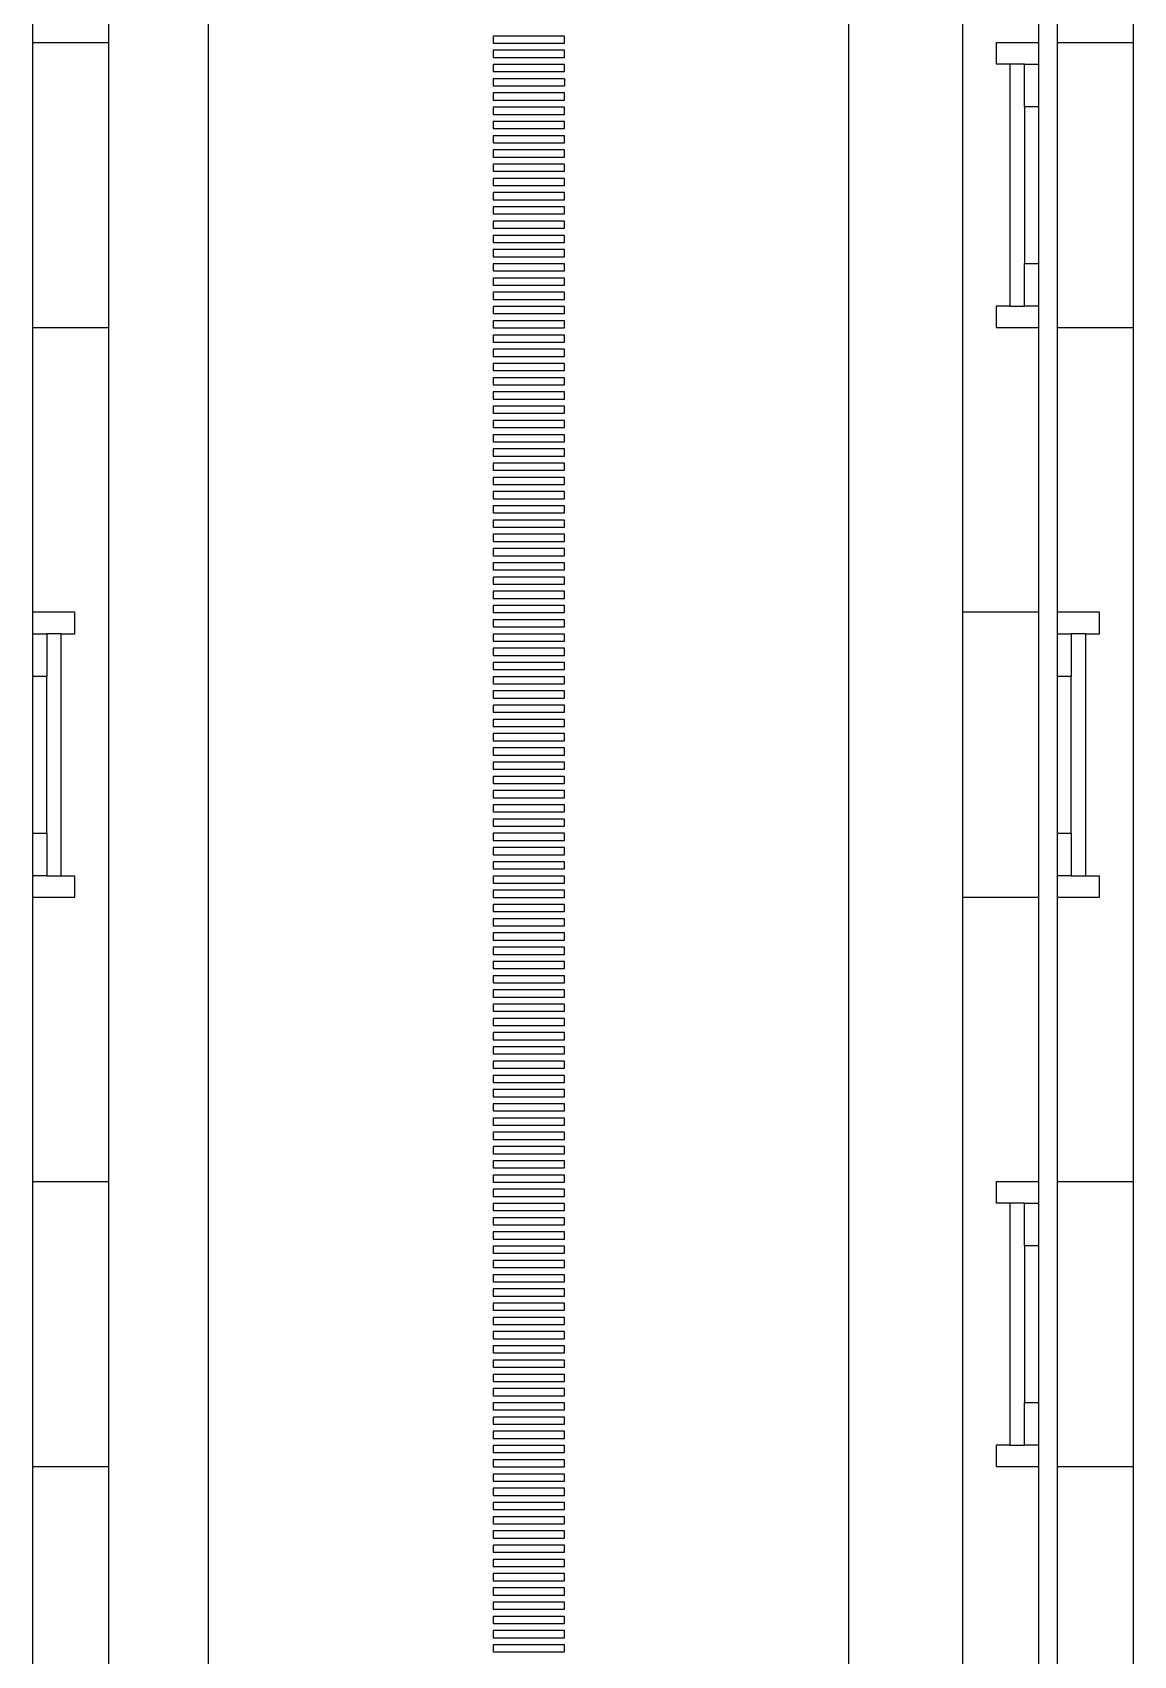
# Paper-space layout 'D' of a CAD drawing. Header units: inches. Extents: x 0 to 136, y 0 to 88.
# Drawn here: x 35.63 to 39.69, y 68.27 to 74.25 of the extents above; entities that cross this region are included whole.
import ezdxf

# ---------------------------------------------------------------- set-up
doc = ezdxf.new("R2010")
doc.units = ezdxf.units.IN
doc.header["$LTSCALE"] = 4
doc.header["$MEASUREMENT"] = 0

psp = doc.layouts.new('D')

# ---------------------------------------------------------------- linework, layer by layer
at = {"color": 7, "linetype": 'Continuous', "lineweight": 25}
for p, q in [((35.6292, 79.1984), (35.6292, 49.0147)), ((39.3409, 79.1984), (39.3409, 49.0147)), ((39.4087, 79.1984), (39.4087, 49.0147)), ((39.0611, 49.6971), (39.0611, 79.1459)), ((35.9115, 49.6971), (35.9115, 76.0511)), ((36.279, 48.6199), (36.279, 76.0247)), ((38.6412, 48.6199), (38.6412, 76.0048)), ((39.691, 49.6971), (39.691, 76.0511)), ((35.9115, 74.2115), (35.6292, 74.2115)), ((37.5913, 74.2367), (37.3288, 74.2367)), ((37.3288, 74.2367), (37.3288, 74.2104)), ((37.5913, 74.2367), (37.3288, 74.2367)), ((37.3288, 74.2104), (37.5913, 74.2104)), ((37.5913, 74.2104), (37.5913, 74.2367)), ((39.3409, 74.2115), (39.1845, 74.2115)), ((39.1845, 74.2115), (39.1845, 74.1328)), ((39.691, 74.2115), (39.4087, 74.2115)), ((37.5913, 74.1842), (37.3288, 74.1842)), ((37.3288, 74.1842), (37.3288, 74.1579)), ((37.5913, 74.1842), (37.3288, 74.1842)), ((37.3288, 74.1579), (37.5913, 74.1579)), ((37.5913, 74.1579), (37.5913, 74.1842)), ((37.5913, 74.1317), (37.3288, 74.1317)), ((37.3288, 74.1317), (37.3288, 74.1054)), ((37.5913, 74.1317), (37.3288, 74.1317)), ((37.3288, 74.1054), (37.5913, 74.1054)), ((37.5913, 74.1054), (37.5913, 74.1317)), ((39.2345, 74.1328), (39.1845, 74.1328)), ((39.2883, 74.1328), (39.2345, 74.1328)), ((39.2345, 74.1328), (39.2345, 73.2404)), ((39.2883, 73.9753), (39.2883, 74.1328)), ((39.2883, 74.1328), (39.3409, 74.1328)), ((37.3288, 74.0792), (37.3288, 74.0529)), ((37.5913, 74.0792), (37.3288, 74.0792)), ((37.5913, 74.0792), (37.3288, 74.0792)), ((37.3288, 74.0529), (37.5913, 74.0529)), ((37.5913, 74.0267), (37.3288, 74.0267)), ((37.3288, 74.0267), (37.3288, 74.0004)), ((37.5913, 74.0267), (37.3288, 74.0267)), ((37.5913, 74.0792), (37.5913, 74.0529)), ((37.5913, 74.0004), (37.5913, 74.0267)), ((37.3288, 74.0004), (37.5913, 74.0004)), ((37.5913, 73.9742), (37.3288, 73.9742)), ((37.3288, 73.9742), (37.3288, 73.9479)), ((37.5913, 73.9742), (37.3288, 73.9742)), ((37.5913, 73.9479), (37.5913, 73.9742)), ((39.2883, 73.9753), (39.2883, 73.3979)), ((39.3409, 73.9753), (39.2883, 73.9753)), ((37.3288, 73.9479), (37.5913, 73.9479)), ((37.5913, 73.9217), (37.3288, 73.9217)), ((37.3288, 73.9217), (37.3288, 73.8954)), ((37.5913, 73.9217), (37.3288, 73.9217)), ((37.5913, 73.8954), (37.5913, 73.9217)), ((37.3288, 73.8954), (37.5913, 73.8954)), ((37.5913, 73.8692), (37.3288, 73.8692)), ((37.3288, 73.8692), (37.3288, 73.843)), ((37.5913, 73.8692), (37.3288, 73.8692)), ((37.5913, 73.843), (37.5913, 73.8692)), ((37.3288, 73.843), (37.5913, 73.843)), ((37.5913, 73.8167), (37.3288, 73.8167)), ((37.3288, 73.8167), (37.3288, 73.7905)), ((37.5913, 73.8167), (37.3288, 73.8167)), ((37.3288, 73.7905), (37.5913, 73.7905)), ((37.5913, 73.7905), (37.5913, 73.8167)), ((37.5913, 73.7642), (37.3288, 73.7642)), ((37.3288, 73.7642), (37.3288, 73.738)), ((37.5913, 73.7642), (37.3288, 73.7642)), ((37.3288, 73.738), (37.5913, 73.738)), ((37.5913, 73.738), (37.5913, 73.7642)), ((37.5913, 73.7117), (37.3288, 73.7117)), ((37.3288, 73.7117), (37.3288, 73.6855)), ((37.5913, 73.7117), (37.3288, 73.7117)), ((37.3288, 73.6855), (37.5913, 73.6855)), ((37.5913, 73.6855), (37.5913, 73.7117)), ((37.5913, 73.6592), (37.3288, 73.6592)), ((37.3288, 73.6592), (37.3288, 73.633)), ((37.5913, 73.6592), (37.3288, 73.6592)), ((37.3288, 73.633), (37.5913, 73.633)), ((37.5913, 73.6067), (37.3288, 73.6067)), ((37.3288, 73.6067), (37.3288, 73.5805)), ((37.5913, 73.6067), (37.3288, 73.6067)), ((37.5913, 73.633), (37.5913, 73.6592)), ((37.5913, 73.5805), (37.5913, 73.6067)), ((37.3288, 73.5805), (37.5913, 73.5805)), ((37.5913, 73.5542), (37.3288, 73.5542)), ((37.3288, 73.5542), (37.3288, 73.528)), ((37.5913, 73.5542), (37.3288, 73.5542)), ((37.5913, 73.528), (37.5913, 73.5542)), ((37.3288, 73.528), (37.5913, 73.528)), ((37.5913, 73.5017), (37.3288, 73.5017)), ((37.3288, 73.5017), (37.3288, 73.4755)), ((37.5913, 73.5017), (37.3288, 73.5017)), ((37.5913, 73.4755), (37.5913, 73.5017)), ((37.3288, 73.4755), (37.5913, 73.4755)), ((37.5913, 73.4492), (37.3288, 73.4492)), ((37.3288, 73.4492), (37.3288, 73.423)), ((37.5913, 73.4492), (37.3288, 73.4492)), ((37.5913, 73.423), (37.5913, 73.4492)), ((37.3288, 73.423), (37.5913, 73.423)), ((37.5913, 73.3968), (37.3288, 73.3968)), ((37.3288, 73.3968), (37.3288, 73.3705)), ((37.5913, 73.3968), (37.3288, 73.3968)), ((37.3288, 73.3705), (37.5913, 73.3705)), ((37.5913, 73.3705), (37.5913, 73.3968)), ((39.2883, 73.2404), (39.2883, 73.3979)), ((39.2883, 73.3979), (39.3409, 73.3979)), ((37.5913, 73.3443), (37.3288, 73.3443)), ((37.3288, 73.3443), (37.3288, 73.318)), ((37.5913, 73.3443), (37.3288, 73.3443)), ((37.3288, 73.318), (37.5913, 73.318)), ((37.5913, 73.318), (37.5913, 73.3443)), ((37.5913, 73.2918), (37.3288, 73.2918)), ((37.3288, 73.2918), (37.3288, 73.2655)), ((37.5913, 73.2918), (37.3288, 73.2918)), ((37.3288, 73.2655), (37.5913, 73.2655)), ((37.5913, 73.2655), (37.5913, 73.2918)), ((37.5913, 73.2393), (37.3288, 73.2393)), ((37.3288, 73.2393), (37.3288, 73.213)), ((37.5913, 73.2393), (37.3288, 73.2393)), ((37.3288, 73.213), (37.5913, 73.213)), ((37.5913, 73.213), (37.5913, 73.2393)), ((39.2345, 73.2404), (39.1845, 73.2404)), ((39.1845, 73.2404), (39.1845, 73.1616)), ((39.2345, 73.2404), (39.2883, 73.2404)), ((39.3409, 73.2404), (39.2883, 73.2404)), ((35.6292, 73.1616), (35.9115, 73.1616)), ((37.5913, 73.1868), (37.3288, 73.1868)), ((37.3288, 73.1868), (37.3288, 73.1605)), ((37.5913, 73.1868), (37.3288, 73.1868)), ((37.3288, 73.1605), (37.5913, 73.1605)), ((37.5913, 73.1343), (37.3288, 73.1343)), ((37.3288, 73.1343), (37.3288, 73.108)), ((37.5913, 73.1343), (37.3288, 73.1343)), ((37.5913, 73.1605), (37.5913, 73.1868)), ((37.5913, 73.108), (37.5913, 73.1343)), ((39.1845, 73.1616), (39.3409, 73.1616)), ((39.4087, 73.1616), (39.691, 73.1616)), ((37.3288, 73.108), (37.5913, 73.108)), ((37.5913, 73.0818), (37.3288, 73.0818)), ((37.3288, 73.0818), (37.3288, 73.0555)), ((37.5913, 73.0818), (37.3288, 73.0818)), ((37.5913, 73.0555), (37.5913, 73.0818)), ((37.3288, 73.0555), (37.5913, 73.0555)), ((37.5913, 73.0293), (37.3288, 73.0293)), ((37.3288, 73.0293), (37.3288, 73.0031)), ((37.5913, 73.0293), (37.3288, 73.0293)), ((37.5913, 73.0031), (37.5913, 73.0293)), ((37.3288, 73.0031), (37.5913, 73.0031)), ((37.5913, 72.9768), (37.3288, 72.9768)), ((37.3288, 72.9768), (37.3288, 72.9506)), ((37.5913, 72.9768), (37.3288, 72.9768)), ((37.3288, 72.9506), (37.5913, 72.9506)), ((37.5913, 72.9506), (37.5913, 72.9768)), ((37.5913, 72.9243), (37.3288, 72.9243)), ((37.3288, 72.9243), (37.3288, 72.8981)), ((37.5913, 72.9243), (37.3288, 72.9243)), ((37.3288, 72.8981), (37.5913, 72.8981)), ((37.5913, 72.8981), (37.5913, 72.9243)), ((37.5913, 72.8718), (37.3288, 72.8718)), ((37.3288, 72.8718), (37.3288, 72.8456)), ((37.5913, 72.8718), (37.3288, 72.8718)), ((37.3288, 72.8456), (37.5913, 72.8456)), ((37.5913, 72.8456), (37.5913, 72.8718)), ((37.5913, 72.8193), (37.3288, 72.8193)), ((37.3288, 72.8193), (37.3288, 72.7931)), ((37.5913, 72.8193), (37.3288, 72.8193)), ((37.3288, 72.7931), (37.5913, 72.7931)), ((37.5913, 72.7931), (37.5913, 72.8193)), ((37.5913, 72.7668), (37.3288, 72.7668)), ((37.3288, 72.7668), (37.3288, 72.7406)), ((37.5913, 72.7668), (37.3288, 72.7668)), ((37.3288, 72.7406), (37.5913, 72.7406)), ((37.5913, 72.7143), (37.3288, 72.7143)), ((37.3288, 72.7143), (37.3288, 72.6881)), ((37.5913, 72.7143), (37.3288, 72.7143)), ((37.5913, 72.7406), (37.5913, 72.7668)), ((37.5913, 72.6881), (37.5913, 72.7143)), ((37.3288, 72.6881), (37.5913, 72.6881)), ((37.5913, 72.6618), (37.3288, 72.6618)), ((37.3288, 72.6618), (37.3288, 72.6356)), ((37.5913, 72.6618), (37.3288, 72.6618)), ((37.5913, 72.6356), (37.5913, 72.6618)), ((37.3288, 72.6356), (37.5913, 72.6356)), ((37.5913, 72.6094), (37.3288, 72.6094)), ((37.3288, 72.6094), (37.3288, 72.5831)), ((37.5913, 72.6094), (37.3288, 72.6094)), ((37.5913, 72.5831), (37.5913, 72.6094)), ((37.3288, 72.5831), (37.5913, 72.5831)), ((37.5913, 72.5569), (37.3288, 72.5569)), ((37.3288, 72.5569), (37.3288, 72.5306)), ((37.5913, 72.5569), (37.3288, 72.5569)), ((37.3288, 72.5306), (37.5913, 72.5306)), ((37.5913, 72.5306), (37.5913, 72.5569)), ((37.5913, 72.5044), (37.3288, 72.5044)), ((37.3288, 72.5044), (37.3288, 72.4781)), ((37.5913, 72.5044), (37.3288, 72.5044)), ((37.3288, 72.4781), (37.5913, 72.4781)), ((37.5913, 72.4781), (37.5913, 72.5044)), ((37.5913, 72.4519), (37.3288, 72.4519)), ((37.3288, 72.4519), (37.3288, 72.4256)), ((37.5913, 72.4519), (37.3288, 72.4519)), ((37.3288, 72.4256), (37.5913, 72.4256)), ((37.5913, 72.4256), (37.5913, 72.4519)), ((37.5913, 72.3994), (37.3288, 72.3994)), ((37.3288, 72.3994), (37.3288, 72.3731)), ((37.5913, 72.3994), (37.3288, 72.3994)), ((37.3288, 72.3731), (37.5913, 72.3731)), ((37.5913, 72.3731), (37.5913, 72.3994)), ((37.5913, 72.3469), (37.3288, 72.3469)), ((37.3288, 72.3469), (37.3288, 72.3206)), ((37.5913, 72.3469), (37.3288, 72.3469)), ((37.3288, 72.3206), (37.5913, 72.3206)), ((37.5913, 72.2944), (37.3288, 72.2944)), ((37.3288, 72.2944), (37.3288, 72.2681)), ((37.5913, 72.2944), (37.3288, 72.2944)), ((37.5913, 72.3206), (37.5913, 72.3469)), ((37.5913, 72.2681), (37.5913, 72.2944)), ((37.3288, 72.2681), (37.5913, 72.2681)), ((37.5913, 72.2419), (37.3288, 72.2419)), ((37.3288, 72.2419), (37.3288, 72.2157)), ((37.5913, 72.2419), (37.3288, 72.2419)), ((37.5913, 72.2157), (37.5913, 72.2419)), ((37.3288, 72.2157), (37.5913, 72.2157)), ((37.5913, 72.1894), (37.3288, 72.1894)), ((37.3288, 72.1894), (37.3288, 72.1632)), ((37.5913, 72.1894), (37.3288, 72.1894)), ((37.5913, 72.1632), (37.5913, 72.1894)), ((35.7856, 72.1118), (35.6292, 72.1118)), ((35.7856, 72.033), (35.7856, 72.1118)), ((37.3288, 72.1632), (37.5913, 72.1632)), ((37.5913, 72.1369), (37.3288, 72.1369)), ((37.3288, 72.1369), (37.3288, 72.1107)), ((37.5913, 72.1369), (37.3288, 72.1369)), ((37.3288, 72.1107), (37.5913, 72.1107)), ((37.5913, 72.1107), (37.5913, 72.1369)), ((39.3409, 72.1118), (39.0611, 72.1118)), ((39.5651, 72.1118), (39.4087, 72.1118)), ((39.5651, 72.033), (39.5651, 72.1118)), ((37.5913, 72.0844), (37.3288, 72.0844)), ((37.3288, 72.0844), (37.3288, 72.0582)), ((37.5913, 72.0844), (37.3288, 72.0844)), ((37.3288, 72.0582), (37.5913, 72.0582)), ((37.5913, 72.0582), (37.5913, 72.0844)), ((35.6292, 72.033), (35.6819, 72.033)), ((35.6819, 72.033), (35.6819, 71.8756)), ((35.7356, 72.033), (35.6819, 72.033)), ((35.7356, 71.1406), (35.7356, 72.033)), ((35.7356, 72.033), (35.7856, 72.033)), ((37.5913, 72.0319), (37.3288, 72.0319)), ((37.3288, 72.0319), (37.3288, 72.0057)), ((37.5913, 72.0319), (37.3288, 72.0319)), ((37.3288, 72.0057), (37.5913, 72.0057)), ((37.5913, 72.0057), (37.5913, 72.0319)), ((39.4087, 72.033), (39.4614, 72.033)), ((39.4614, 72.033), (39.4614, 71.8756)), ((39.5151, 72.033), (39.4614, 72.033)), ((39.5151, 71.1406), (39.5151, 72.033)), ((39.5151, 72.033), (39.5651, 72.033)), ((37.5913, 71.9794), (37.3288, 71.9794)), ((37.3288, 71.9794), (37.3288, 71.9532)), ((37.5913, 71.9794), (37.3288, 71.9794)), ((37.3288, 71.9532), (37.5913, 71.9532)), ((37.5913, 71.9532), (37.5913, 71.9794)), ((35.6819, 71.8756), (35.6292, 71.8756)), ((35.6819, 71.2981), (35.6819, 71.8756)), ((37.5913, 71.9269), (37.3288, 71.9269)), ((37.3288, 71.9269), (37.3288, 71.9007)), ((37.5913, 71.9269), (37.3288, 71.9269)), ((37.3288, 71.9007), (37.5913, 71.9007)), ((37.5913, 71.8744), (37.3288, 71.8744)), ((37.3288, 71.8744), (37.3288, 71.8482)), ((37.5913, 71.8744), (37.3288, 71.8744)), ((37.5913, 71.9007), (37.5913, 71.9269)), ((37.5913, 71.8482), (37.5913, 71.8744)), ((39.4614, 71.8756), (39.4087, 71.8756)), ((39.4614, 71.2981), (39.4614, 71.8756)), ((37.3288, 71.8482), (37.5913, 71.8482)), ((37.5913, 71.822), (37.3288, 71.822)), ((37.3288, 71.822), (37.3288, 71.7957)), ((37.5913, 71.822), (37.3288, 71.822)), ((37.5913, 71.7957), (37.5913, 71.822)), ((37.3288, 71.7957), (37.5913, 71.7957)), ((37.5913, 71.7695), (37.3288, 71.7695)), ((37.3288, 71.7695), (37.3288, 71.7432)), ((37.5913, 71.7695), (37.3288, 71.7695)), ((37.5913, 71.7432), (37.5913, 71.7695)), ((37.3288, 71.7432), (37.5913, 71.7432)), ((37.5913, 71.717), (37.3288, 71.717)), ((37.3288, 71.717), (37.3288, 71.6907)), ((37.5913, 71.717), (37.3288, 71.717)), ((37.5913, 71.6907), (37.5913, 71.717)), ((37.3288, 71.6907), (37.5913, 71.6907)), ((37.5913, 71.6645), (37.3288, 71.6645)), ((37.3288, 71.6645), (37.3288, 71.6382)), ((37.5913, 71.6645), (37.3288, 71.6645)), ((37.3288, 71.6382), (37.5913, 71.6382)), ((37.5913, 71.6382), (37.5913, 71.6645)), ((37.5913, 71.612), (37.3288, 71.612)), ((37.3288, 71.612), (37.3288, 71.5857)), ((37.5913, 71.612), (37.3288, 71.612)), ((37.3288, 71.5857), (37.5913, 71.5857)), ((37.5913, 71.5857), (37.5913, 71.612)), ((37.5913, 71.5595), (37.3288, 71.5595)), ((37.3288, 71.5595), (37.3288, 71.5332)), ((37.5913, 71.5595), (37.3288, 71.5595)), ((37.3288, 71.5332), (37.5913, 71.5332)), ((37.5913, 71.5332), (37.5913, 71.5595)), ((37.5913, 71.507), (37.3288, 71.507)), ((37.3288, 71.507), (37.3288, 71.4807)), ((37.5913, 71.507), (37.3288, 71.507)), ((37.3288, 71.4807), (37.5913, 71.4807)), ((37.5913, 71.4545), (37.3288, 71.4545)), ((37.3288, 71.4545), (37.3288, 71.4283)), ((37.5913, 71.4545), (37.3288, 71.4545)), ((37.5913, 71.4807), (37.5913, 71.507)), ((37.5913, 71.4283), (37.5913, 71.4545)), ((37.3288, 71.4283), (37.5913, 71.4283)), ((37.5913, 71.402), (37.3288, 71.402)), ((37.3288, 71.402), (37.3288, 71.3758)), ((37.5913, 71.402), (37.3288, 71.402)), ((37.5913, 71.3758), (37.5913, 71.402)), ((37.3288, 71.3758), (37.5913, 71.3758)), ((37.5913, 71.3495), (37.3288, 71.3495)), ((37.3288, 71.3495), (37.3288, 71.3233)), ((37.5913, 71.3495), (37.3288, 71.3495)), ((37.5913, 71.3233), (37.5913, 71.3495)), ((35.6292, 71.2981), (35.6819, 71.2981)), ((35.6819, 71.2981), (35.6819, 71.1406)), ((37.3288, 71.3233), (37.5913, 71.3233)), ((37.5913, 71.297), (37.3288, 71.297)), ((37.3288, 71.297), (37.3288, 71.2708)), ((37.5913, 71.297), (37.3288, 71.297)), ((37.5913, 71.2708), (37.5913, 71.297)), ((39.4087, 71.2981), (39.4614, 71.2981)), ((39.4614, 71.2981), (39.4614, 71.1406)), ((37.3288, 71.2708), (37.5913, 71.2708)), ((37.5913, 71.2445), (37.3288, 71.2445)), ((37.3288, 71.2445), (37.3288, 71.2183)), ((37.5913, 71.2445), (37.3288, 71.2445)), ((37.3288, 71.2183), (37.5913, 71.2183)), ((37.5913, 71.2183), (37.5913, 71.2445)), ((37.5913, 71.192), (37.3288, 71.192)), ((37.3288, 71.192), (37.3288, 71.1658)), ((37.5913, 71.192), (37.3288, 71.192)), ((37.3288, 71.1658), (37.5913, 71.1658)), ((37.5913, 71.1658), (37.5913, 71.192)), ((35.6819, 71.1406), (35.6292, 71.1406)), ((35.6819, 71.1406), (35.7356, 71.1406)), ((35.7356, 71.1406), (35.7856, 71.1406)), ((35.7856, 71.0619), (35.7856, 71.1406)), ((37.5913, 71.1395), (37.3288, 71.1395)), ((37.3288, 71.1395), (37.3288, 71.1133)), ((37.5913, 71.1395), (37.3288, 71.1395)), ((37.3288, 71.1133), (37.5913, 71.1133)), ((37.5913, 71.1133), (37.5913, 71.1395)), ((39.4614, 71.1406), (39.4087, 71.1406)), ((39.4614, 71.1406), (39.5151, 71.1406)), ((39.5151, 71.1406), (39.5651, 71.1406)), ((39.5651, 71.0619), (39.5651, 71.1406)), ((35.6292, 71.0619), (35.7856, 71.0619)), ((37.5913, 71.087), (37.3288, 71.087)), ((37.3288, 71.087), (37.3288, 71.0608)), ((37.5913, 71.087), (37.3288, 71.087)), ((37.3288, 71.0608), (37.5913, 71.0608)), ((37.5913, 71.0346), (37.3288, 71.0346)), ((37.3288, 71.0346), (37.3288, 71.0083)), ((37.5913, 71.0346), (37.3288, 71.0346)), ((37.5913, 71.0608), (37.5913, 71.087)), ((37.5913, 71.0083), (37.5913, 71.0346)), ((39.0611, 71.0619), (39.3409, 71.0619)), ((39.4087, 71.0619), (39.5651, 71.0619)), ((37.3288, 71.0083), (37.5913, 71.0083)), ((37.5913, 70.9821), (37.3288, 70.9821)), ((37.3288, 70.9821), (37.3288, 70.9558)), ((37.5913, 70.9821), (37.3288, 70.9821)), ((37.5913, 70.9558), (37.5913, 70.9821)), ((37.3288, 70.9558), (37.5913, 70.9558)), ((37.5913, 70.9296), (37.3288, 70.9296)), ((37.3288, 70.9296), (37.3288, 70.9033)), ((37.5913, 70.9296), (37.3288, 70.9296)), ((37.5913, 70.9033), (37.5913, 70.9296)), ((37.3288, 70.9033), (37.5913, 70.9033)), ((37.5913, 70.8771), (37.3288, 70.8771)), ((37.3288, 70.8771), (37.3288, 70.8508)), ((37.5913, 70.8771), (37.3288, 70.8771)), ((37.5913, 70.8508), (37.5913, 70.8771)), ((37.3288, 70.8508), (37.5913, 70.8508)), ((37.5913, 70.8246), (37.3288, 70.8246)), ((37.3288, 70.8246), (37.3288, 70.7983)), ((37.5913, 70.8246), (37.3288, 70.8246)), ((37.3288, 70.7983), (37.5913, 70.7983)), ((37.5913, 70.7983), (37.5913, 70.8246)), ((37.5913, 70.7721), (37.3288, 70.7721)), ((37.3288, 70.7721), (37.3288, 70.7458)), ((37.5913, 70.7721), (37.3288, 70.7721)), ((37.3288, 70.7458), (37.5913, 70.7458)), ((37.5913, 70.7458), (37.5913, 70.7721)), ((37.5913, 70.7196), (37.3288, 70.7196)), ((37.3288, 70.7196), (37.3288, 70.6933)), ((37.5913, 70.7196), (37.3288, 70.7196)), ((37.3288, 70.6933), (37.5913, 70.6933)), ((37.5913, 70.6933), (37.5913, 70.7196)), ((37.5913, 70.6671), (37.3288, 70.6671)), ((37.3288, 70.6671), (37.3288, 70.6409)), ((37.5913, 70.6671), (37.3288, 70.6671)), ((37.3288, 70.6409), (37.5913, 70.6409)), ((37.5913, 70.6146), (37.3288, 70.6146)), ((37.3288, 70.6146), (37.3288, 70.5884)), ((37.5913, 70.6146), (37.3288, 70.6146)), ((37.5913, 70.6409), (37.5913, 70.6671)), ((37.5913, 70.5884), (37.5913, 70.6146)), ((37.3288, 70.5884), (37.5913, 70.5884)), ((37.5913, 70.5621), (37.3288, 70.5621)), ((37.3288, 70.5621), (37.3288, 70.5359)), ((37.5913, 70.5621), (37.3288, 70.5621)), ((37.5913, 70.5359), (37.5913, 70.5621)), ((37.3288, 70.5359), (37.5913, 70.5359)), ((37.5913, 70.5096), (37.3288, 70.5096)), ((37.3288, 70.5096), (37.3288, 70.4834)), ((37.5913, 70.5096), (37.3288, 70.5096)), ((37.5913, 70.4834), (37.5913, 70.5096)), ((37.3288, 70.4834), (37.5913, 70.4834)), ((37.5913, 70.4571), (37.3288, 70.4571)), ((37.3288, 70.4571), (37.3288, 70.4309)), ((37.5913, 70.4571), (37.3288, 70.4571)), ((37.5913, 70.4309), (37.5913, 70.4571)), ((37.3288, 70.4309), (37.5913, 70.4309)), ((37.5913, 70.4046), (37.3288, 70.4046)), ((37.3288, 70.4046), (37.3288, 70.3784)), ((37.5913, 70.4046), (37.3288, 70.4046)), ((37.3288, 70.3784), (37.5913, 70.3784)), ((37.5913, 70.3784), (37.5913, 70.4046)), ((37.5913, 70.3521), (37.3288, 70.3521)), ((37.3288, 70.3521), (37.3288, 70.3259)), ((37.5913, 70.3521), (37.3288, 70.3521)), ((37.3288, 70.3259), (37.5913, 70.3259)), ((37.5913, 70.3259), (37.5913, 70.3521)), ((37.5913, 70.2996), (37.3288, 70.2996)), ((37.3288, 70.2996), (37.3288, 70.2734)), ((37.5913, 70.2996), (37.3288, 70.2996)), ((37.3288, 70.2734), (37.5913, 70.2734)), ((37.5913, 70.2734), (37.5913, 70.2996)), ((37.5913, 70.2471), (37.3288, 70.2471)), ((37.3288, 70.2471), (37.3288, 70.2209)), ((37.5913, 70.2471), (37.3288, 70.2471)), ((37.3288, 70.2209), (37.5913, 70.2209)), ((37.5913, 70.2209), (37.5913, 70.2471)), ((37.5913, 70.1947), (37.3288, 70.1947)), ((37.3288, 70.1947), (37.3288, 70.1684)), ((37.5913, 70.1947), (37.3288, 70.1947)), ((37.3288, 70.1684), (37.5913, 70.1684)), ((37.5913, 70.1422), (37.3288, 70.1422)), ((37.3288, 70.1422), (37.3288, 70.1159)), ((37.5913, 70.1422), (37.3288, 70.1422)), ((37.5913, 70.1684), (37.5913, 70.1947)), ((37.5913, 70.1159), (37.5913, 70.1422)), ((37.3288, 70.1159), (37.5913, 70.1159)), ((37.5913, 70.0897), (37.3288, 70.0897)), ((37.3288, 70.0897), (37.3288, 70.0634)), ((37.5913, 70.0897), (37.3288, 70.0897)), ((37.5913, 70.0634), (37.5913, 70.0897)), ((37.3288, 70.0634), (37.5913, 70.0634)), ((37.5913, 70.0372), (37.3288, 70.0372)), ((37.3288, 70.0372), (37.3288, 70.0109)), ((37.5913, 70.0372), (37.3288, 70.0372)), ((37.5913, 70.0109), (37.5913, 70.0372)), ((35.9115, 70.012), (35.6292, 70.012)), ((37.3288, 70.0109), (37.5913, 70.0109)), ((37.5913, 69.9847), (37.3288, 69.9847)), ((37.3288, 69.9847), (37.3288, 69.9584)), ((37.5913, 69.9847), (37.3288, 69.9847)), ((37.3288, 69.9584), (37.5913, 69.9584)), ((37.5913, 69.9584), (37.5913, 69.9847)), ((39.3409, 70.012), (39.1845, 70.012)), ((39.1845, 70.012), (39.1845, 69.9333)), ((39.691, 70.012), (39.4087, 70.012)), ((37.5913, 69.9322), (37.3288, 69.9322)), ((37.3288, 69.9322), (37.3288, 69.9059)), ((37.5913, 69.9322), (37.3288, 69.9322)), ((37.3288, 69.9059), (37.5913, 69.9059)), ((37.5913, 69.9059), (37.5913, 69.9322)), ((39.2345, 69.9333), (39.1845, 69.9333)), ((39.2883, 69.9333), (39.2345, 69.9333)), ((39.2345, 69.9333), (39.2345, 69.0409)), ((39.2883, 69.9333), (39.3409, 69.9333)), ((39.2883, 69.7758), (39.2883, 69.9333)), ((37.5913, 69.8797), (37.3288, 69.8797)), ((37.3288, 69.8797), (37.3288, 69.8534)), ((37.5913, 69.8797), (37.3288, 69.8797)), ((37.3288, 69.8534), (37.5913, 69.8534)), ((37.5913, 69.8534), (37.5913, 69.8797)), ((37.5913, 69.8272), (37.3288, 69.8272)), ((37.3288, 69.8272), (37.3288, 69.801)), ((37.5913, 69.8272), (37.3288, 69.8272)), ((37.3288, 69.801), (37.5913, 69.801)), ((37.5913, 69.801), (37.5913, 69.8272)), ((37.5913, 69.7747), (37.3288, 69.7747)), ((37.3288, 69.7747), (37.3288, 69.7485)), ((37.5913, 69.7747), (37.3288, 69.7747)), ((37.3288, 69.7485), (37.5913, 69.7485)), ((37.5913, 69.7222), (37.3288, 69.7222)), ((37.3288, 69.7222), (37.3288, 69.696)), ((37.5913, 69.7222), (37.3288, 69.7222)), ((37.5913, 69.7485), (37.5913, 69.7747)), ((37.5913, 69.696), (37.5913, 69.7222)), ((39.2883, 69.7758), (39.2883, 69.1984)), ((39.3409, 69.7758), (39.2883, 69.7758)), ((37.3288, 69.696), (37.5913, 69.696)), ((37.5913, 69.6697), (37.3288, 69.6697)), ((37.3288, 69.6697), (37.3288, 69.6435)), ((37.5913, 69.6697), (37.3288, 69.6697)), ((37.5913, 69.6435), (37.5913, 69.6697)), ((37.3288, 69.6435), (37.5913, 69.6435)), ((37.5913, 69.6172), (37.3288, 69.6172)), ((37.3288, 69.6172), (37.3288, 69.591)), ((37.5913, 69.6172), (37.3288, 69.6172)), ((37.5913, 69.591), (37.5913, 69.6172)), ((37.3288, 69.591), (37.5913, 69.591)), ((37.5913, 69.5647), (37.3288, 69.5647)), ((37.3288, 69.5647), (37.3288, 69.5385)), ((37.5913, 69.5647), (37.3288, 69.5647)), ((37.3288, 69.5385), (37.5913, 69.5385)), ((37.5913, 69.5385), (37.5913, 69.5647)), ((37.5913, 69.5122), (37.3288, 69.5122)), ((37.3288, 69.5122), (37.3288, 69.486)), ((37.5913, 69.5122), (37.3288, 69.5122)), ((37.3288, 69.486), (37.5913, 69.486)), ((37.5913, 69.486), (37.5913, 69.5122)), ((37.5913, 69.4597), (37.3288, 69.4597)), ((37.3288, 69.4597), (37.3288, 69.4335)), ((37.5913, 69.4597), (37.3288, 69.4597)), ((37.3288, 69.4335), (37.5913, 69.4335)), ((37.5913, 69.4335), (37.5913, 69.4597)), ((37.5913, 69.4073), (37.3288, 69.4073)), ((37.3288, 69.4073), (37.3288, 69.381)), ((37.5913, 69.4073), (37.3288, 69.4073)), ((37.3288, 69.381), (37.5913, 69.381)), ((37.5913, 69.381), (37.5913, 69.4073)), ((37.5913, 69.3548), (37.3288, 69.3548)), ((37.3288, 69.3548), (37.3288, 69.3285)), ((37.5913, 69.3548), (37.3288, 69.3548)), ((37.3288, 69.3285), (37.5913, 69.3285)), ((37.5913, 69.3023), (37.3288, 69.3023)), ((37.3288, 69.3023), (37.3288, 69.276)), ((37.5913, 69.3023), (37.3288, 69.3023)), ((37.5913, 69.3285), (37.5913, 69.3548)), ((37.5913, 69.276), (37.5913, 69.3023)), ((37.3288, 69.276), (37.5913, 69.276)), ((37.5913, 69.2498), (37.3288, 69.2498)), ((37.3288, 69.2498), (37.3288, 69.2235)), ((37.5913, 69.2498), (37.3288, 69.2498)), ((37.5913, 69.2235), (37.5913, 69.2498)), ((37.3288, 69.2235), (37.5913, 69.2235)), ((37.5913, 69.1973), (37.3288, 69.1973)), ((37.3288, 69.1973), (37.3288, 69.171)), ((37.5913, 69.1973), (37.3288, 69.1973)), ((37.5913, 69.171), (37.5913, 69.1973)), ((39.2883, 69.0409), (39.2883, 69.1984)), ((39.2883, 69.1984), (39.3409, 69.1984)), ((37.3288, 69.171), (37.5913, 69.171)), ((37.5913, 69.1448), (37.3288, 69.1448)), ((37.3288, 69.1448), (37.3288, 69.1185)), ((37.5913, 69.1448), (37.3288, 69.1448)), ((37.3288, 69.1185), (37.5913, 69.1185)), ((37.5913, 69.1185), (37.5913, 69.1448)), ((37.5913, 69.0923), (37.3288, 69.0923)), ((37.3288, 69.0923), (37.3288, 69.066)), ((37.5913, 69.0923), (37.3288, 69.0923)), ((37.3288, 69.066), (37.5913, 69.066)), ((37.5913, 69.066), (37.5913, 69.0923)), ((37.5913, 69.0398), (37.3288, 69.0398)), ((37.3288, 69.0398), (37.3288, 69.0136)), ((37.5913, 69.0398), (37.3288, 69.0398)), ((37.3288, 69.0136), (37.5913, 69.0136)), ((37.5913, 69.0136), (37.5913, 69.0398)), ((39.2345, 69.0409), (39.1845, 69.0409)), ((39.1845, 69.0409), (39.1845, 68.9622)), ((39.2345, 69.0409), (39.2883, 69.0409)), ((39.3409, 69.0409), (39.2883, 69.0409)), ((35.6292, 68.9622), (35.9115, 68.9622)), ((37.5913, 68.9873), (37.3288, 68.9873)), ((37.3288, 68.9873), (37.3288, 68.9611)), ((37.5913, 68.9873), (37.3288, 68.9873)), ((37.3288, 68.9611), (37.5913, 68.9611)), ((37.5913, 68.9611), (37.5913, 68.9873)), ((39.1845, 68.9622), (39.3409, 68.9622)), ((39.4087, 68.9622), (39.691, 68.9622)), ((37.5913, 68.9348), (37.3288, 68.9348)), ((37.3288, 68.9348), (37.3288, 68.9086)), ((37.5913, 68.9348), (37.3288, 68.9348)), ((37.3288, 68.9086), (37.5913, 68.9086)), ((37.5913, 68.8823), (37.3288, 68.8823)), ((37.3288, 68.8823), (37.3288, 68.8561)), ((37.5913, 68.8823), (37.3288, 68.8823)), ((37.5913, 68.9086), (37.5913, 68.9348)), ((37.5913, 68.8561), (37.5913, 68.8823)), ((37.3288, 68.8561), (37.5913, 68.8561)), ((37.5913, 68.8298), (37.3288, 68.8298)), ((37.3288, 68.8298), (37.3288, 68.8036)), ((37.5913, 68.8298), (37.3288, 68.8298)), ((37.5913, 68.8036), (37.5913, 68.8298)), ((37.3288, 68.8036), (37.5913, 68.8036)), ((37.5913, 68.7773), (37.3288, 68.7773)), ((37.3288, 68.7773), (37.3288, 68.7511)), ((37.5913, 68.7773), (37.3288, 68.7773)), ((37.5913, 68.7511), (37.5913, 68.7773)), ((37.3288, 68.7511), (37.5913, 68.7511)), ((37.5913, 68.7248), (37.3288, 68.7248)), ((37.3288, 68.7248), (37.3288, 68.6986)), ((37.5913, 68.7248), (37.3288, 68.7248)), ((37.5913, 68.6986), (37.5913, 68.7248)), ((37.3288, 68.6986), (37.5913, 68.6986)), ((37.5913, 68.6723), (37.3288, 68.6723)), ((37.3288, 68.6723), (37.3288, 68.6461)), ((37.5913, 68.6723), (37.3288, 68.6723)), ((37.3288, 68.6461), (37.5913, 68.6461)), ((37.5913, 68.6461), (37.5913, 68.6723)), ((37.5913, 68.6199), (37.3288, 68.6199)), ((37.3288, 68.6199), (37.3288, 68.5936)), ((37.5913, 68.6199), (37.3288, 68.6199)), ((37.3288, 68.5936), (37.5913, 68.5936)), ((37.5913, 68.5936), (37.5913, 68.6199)), ((37.5913, 68.5674), (37.3288, 68.5674)), ((37.3288, 68.5674), (37.3288, 68.5411)), ((37.5913, 68.5674), (37.3288, 68.5674)), ((37.3288, 68.5411), (37.5913, 68.5411)), ((37.5913, 68.5411), (37.5913, 68.5674)), ((37.5913, 68.5149), (37.3288, 68.5149)), ((37.3288, 68.5149), (37.3288, 68.4886)), ((37.5913, 68.5149), (37.3288, 68.5149)), ((37.3288, 68.4886), (37.5913, 68.4886)), ((37.5913, 68.4624), (37.3288, 68.4624)), ((37.3288, 68.4624), (37.3288, 68.4361)), ((37.5913, 68.4624), (37.3288, 68.4624)), ((37.5913, 68.4886), (37.5913, 68.5149)), ((37.5913, 68.4361), (37.5913, 68.4624)), ((37.3288, 68.4361), (37.5913, 68.4361)), ((37.5913, 68.4099), (37.3288, 68.4099)), ((37.3288, 68.4099), (37.3288, 68.3836)), ((37.5913, 68.4099), (37.3288, 68.4099)), ((37.5913, 68.3836), (37.5913, 68.4099)), ((37.3288, 68.3836), (37.5913, 68.3836)), ((37.5913, 68.3574), (37.3288, 68.3574)), ((37.3288, 68.3574), (37.3288, 68.3311)), ((37.5913, 68.3574), (37.3288, 68.3574)), ((37.5913, 68.3311), (37.5913, 68.3574)), ((37.3288, 68.3311), (37.5913, 68.3311)), ((37.5913, 68.3049), (37.3288, 68.3049)), ((37.3288, 68.3049), (37.3288, 68.2786)), ((37.5913, 68.3049), (37.3288, 68.3049)), ((37.5913, 68.2786), (37.5913, 68.3049)), ((37.3288, 68.2786), (37.5913, 68.2786))]:
    psp.add_line(p, q, dxfattribs=at)

doc.saveas('drawing.dxf')
